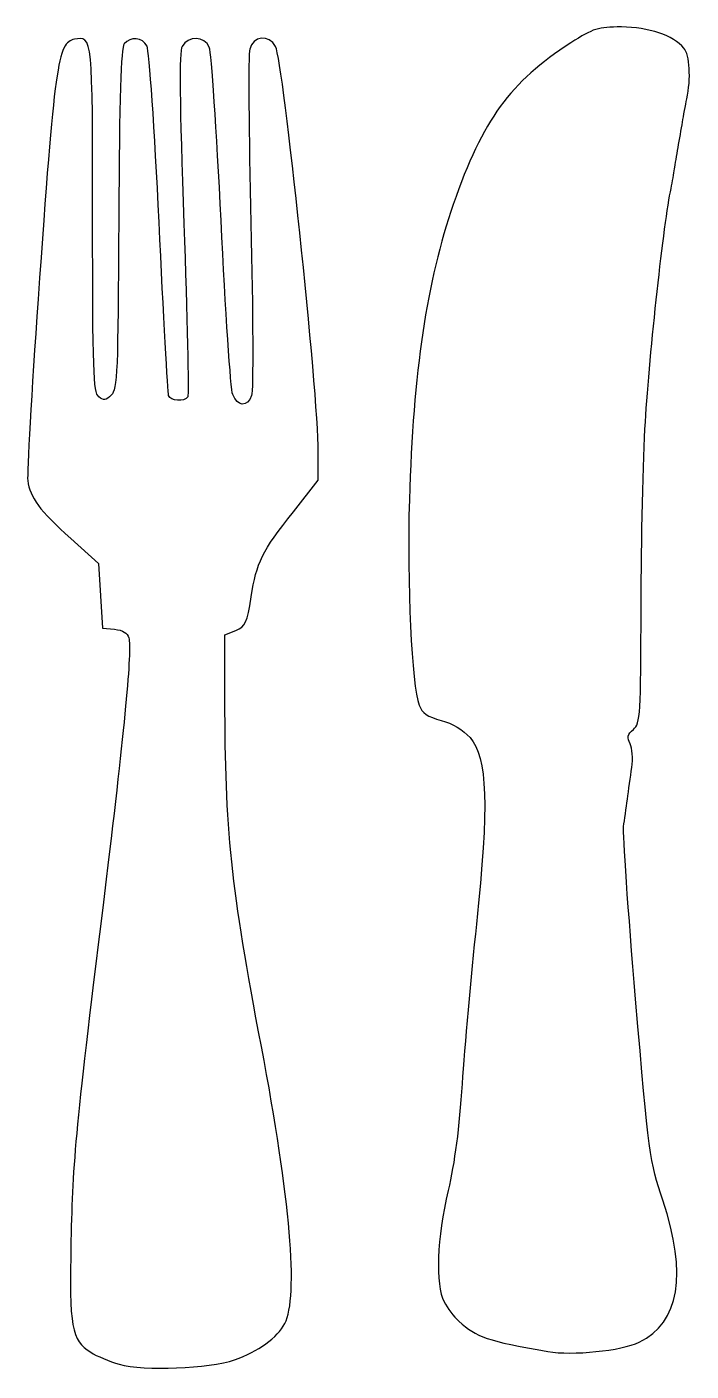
# Model space of a CAD drawing. Header units: centimetres. Extents: x -3.57 to 0.95, y -4.08 to 5.06.
import ezdxf

# ---------------------------------------------------------------- set-up
doc = ezdxf.new("R2010")
doc.units = ezdxf.units.CM
doc.header["$MEASUREMENT"] = 0
doc.layers.add('Layer 1', color=7, linetype='Continuous')

msp = doc.modelspace()

# ---------------------------------------------------------------- linework, layer by layer
at = {"layer": 'Layer 1'}
for points, knots in [([(-0.02405, -3.95087), (-0.43714, -3.87844), (-0.50846, -3.85415), (-0.62849, -3.74497), (-0.62849, -3.74497), (-0.66262, -3.71393), (-0.70821, -3.65456), (-0.7298, -3.61305), (-0.7298, -3.61305), (-0.79021, -3.4969), (-0.77852, -3.17686), (-0.70212, -2.85509), (-0.70212, -2.85509), (-0.65862, -2.67191), (-0.62632, -2.42513), (-0.60728, -2.13058), (-0.60728, -2.13058), (-0.59139, -1.8849), (-0.54772, -1.39674), (-0.51023, -1.04579), (-0.51023, -1.04579), (-0.42411, -0.23967), (-0.43524, 0.08889), (-0.5532, 0.22323), (-0.5532, 0.22323), (-0.60002, 0.27656), (-0.67211, 0.3195), (-0.74963, 0.34023), (-0.74963, 0.34023), (-0.84331, 0.36529), (-0.8785, 0.38984), (-0.89936, 0.4447), (-0.89936, 0.4447), (-0.9495, 0.5766), (-0.98289, 1.27526), (-0.96609, 1.84126), (-0.96609, 1.84126), (-0.94032, 2.70932), (-0.84791, 3.33063), (-0.66748, 3.84901), (-0.66748, 3.84901), (-0.46626, 4.4271), (-0.28216, 4.67982), (0.13218, 4.94677), (0.13218, 4.94677), (0.2875, 5.04683), (0.31623, 5.0559), (0.47614, 5.05537), (0.47614, 5.05537), (0.65983, 5.05475), (0.83026, 4.99722), (0.90079, 4.912), (0.90079, 4.912), (0.94067, 4.86381), (0.95001, 4.70435), (0.92101, 4.56647), (0.92101, 4.56647), (0.91183, 4.52281), (0.89837, 4.45137), (0.89109, 4.40772), (0.89109, 4.40772), (0.88381, 4.36406), (0.87035, 4.28667), (0.86116, 4.23574), (0.86116, 4.23574), (0.85197, 4.18481), (0.84133, 4.11932), (0.8375, 4.09022), (0.8375, 4.09022), (0.83368, 4.06111), (0.82291, 4.00158), (0.81358, 3.95793), (0.81358, 3.95793), (0.76496, 3.73057), (0.66772, 2.84582), (0.63909, 2.37043), (0.63909, 2.37043), (0.62419, 2.12304), (0.61111, 1.56173), (0.61002, 1.12306), (0.61002, 1.12306), (0.60816, 0.37256), (0.60506, 0.32278), (0.55743, 0.27968), (0.55743, 0.27968), (0.51725, 0.24331), (0.51262, 0.22303), (0.53497, 0.18126), (0.53497, 0.18126), (0.55058, 0.1521), (0.55588, 0.07987), (0.54686, 0.01922), (0.54686, 0.01922), (0.5379, -0.04096), (0.52422, -0.13782), (0.51646, -0.19603), (0.51646, -0.19603), (0.50869, -0.25424), (0.49724, -0.33758), (0.49102, -0.38124), (0.49102, -0.38124), (0.4848, -0.4249), (0.52158, -0.95288), (0.57276, -1.55454), (0.57276, -1.55454), (0.66274, -2.61236), (0.66883, -2.6575), (0.75744, -2.92233), (0.75744, -2.92233), (0.92638, -3.42726), (0.87194, -3.75422), (0.59675, -3.88744), (0.59675, -3.88744), (0.47747, -3.94518), (0.14011, -3.97965), (-0.02405, -3.95087)], [0, 0, 0, 0, 0.0333333, 0.0333333, 0.0333333, 0.0333333, 0.0666667, 0.0666667, 0.0666667, 0.0666667, 0.1, 0.1, 0.1, 0.1, 0.1333333, 0.1333333, 0.1333333, 0.1333333, 0.1666667, 0.1666667, 0.1666667, 0.1666667, 0.2, 0.2, 0.2, 0.2, 0.2333333, 0.2333333, 0.2333333, 0.2333333, 0.2666667, 0.2666667, 0.2666667, 0.2666667, 0.3, 0.3, 0.3, 0.3, 0.3333333, 0.3333333, 0.3333333, 0.3333333, 0.3666667, 0.3666667, 0.3666667, 0.3666667, 0.4, 0.4, 0.4, 0.4, 0.4333333, 0.4333333, 0.4333333, 0.4333333, 0.4666667, 0.4666667, 0.4666667, 0.4666667, 0.5, 0.5, 0.5, 0.5, 0.5333333, 0.5333333, 0.5333333, 0.5333333, 0.5666667, 0.5666667, 0.5666667, 0.5666667, 0.6, 0.6, 0.6, 0.6, 0.6333333, 0.6333333, 0.6333333, 0.6333333, 0.6666667, 0.6666667, 0.6666667, 0.6666667, 0.7, 0.7, 0.7, 0.7, 0.7333333, 0.7333333, 0.7333333, 0.7333333, 0.7666667, 0.7666667, 0.7666667, 0.7666667, 0.8, 0.8, 0.8, 0.8, 0.8333333, 0.8333333, 0.8333333, 0.8333333, 0.8666667, 0.8666667, 0.8666667, 0.8666667, 0.9, 0.9, 0.9, 0.9, 0.9333333, 0.9333333, 0.9333333, 0.9333333, 1, 1, 1, 1]), ([(-2.93847, -4.03709), (-3.00616, -4.01796), (-3.09344, -3.98141), (-3.13241, -3.95587), (-3.13241, -3.95587), (-3.26529, -3.86881), (-3.2787, -3.79343), (-3.26702, -3.19905), (-3.26702, -3.19905), (-3.25614, -2.64485), (-3.23773, -2.45566), (-3.02767, -0.73843), (-3.02767, -0.73843), (-2.90175, 0.29092), (-2.85217, 0.81893), (-2.87369, 0.90123), (-2.87369, 0.90123), (-2.88255, 0.9351), (-2.91462, 0.95464), (-2.97024, 0.96004), (-2.97024, 0.96004), (-2.97024, 0.96004), (-3.05353, 0.96813), (-3.05353, 0.96813), (-3.05353, 0.96813), (-3.05353, 0.96813), (-3.06676, 1.18733), (-3.06676, 1.18733), (-3.06676, 1.18733), (-3.06676, 1.18733), (-3.07999, 1.40653), (-3.07999, 1.40653), (-3.07999, 1.40653), (-3.07999, 1.40653), (-3.26787, 1.57623), (-3.26787, 1.57623), (-3.26787, 1.57623), (-3.48186, 1.76949), (-3.54541, 1.8552), (-3.56088, 1.97135), (-3.56088, 1.97135), (-3.56686, 2.01622), (-3.5353, 2.57085), (-3.49075, 3.20386), (-3.49075, 3.20386), (-3.37793, 4.80683), (-3.35796, 4.94985), (-3.24388, 4.97182), (-3.24388, 4.97182), (-3.12004, 4.99567), (-3.11968, 4.99207), (-3.11968, 3.74626), (-3.11968, 3.74626), (-3.11968, 2.72087), (-3.11458, 2.57111), (-3.07866, 2.5413), (-3.07866, 2.5413), (-3.04475, 2.51316), (-3.02986, 2.51505), (-2.99267, 2.55224), (-2.99267, 2.55224), (-2.95191, 2.593), (-2.94715, 2.70512), (-2.94188, 3.75015), (-2.94188, 3.75015), (-2.93772, 4.57382), (-2.92735, 4.91359), (-2.90556, 4.93983), (-2.90556, 4.93983), (-2.8617, 4.99269), (-2.78212, 4.98504), (-2.74992, 4.92489), (-2.74992, 4.92489), (-2.73464, 4.89634), (-2.69803, 4.36042), (-2.66813, 3.72765), (-2.66813, 3.72765), (-2.63836, 3.09759), (-2.60909, 2.56721), (-2.60308, 2.54902), (-2.60308, 2.54902), (-2.59045, 2.51072), (-2.49498, 2.50433), (-2.47275, 2.5403), (-2.47275, 2.5403), (-2.46447, 2.5537), (-2.47622, 3.08328), (-2.49887, 3.71716), (-2.49887, 3.71716), (-2.5286, 4.54957), (-2.53209, 4.8845), (-2.51143, 4.92311), (-2.51143, 4.92311), (-2.47163, 4.99747), (-2.35847, 4.99376), (-2.32624, 4.91704), (-2.32624, 4.91704), (-2.31248, 4.8843), (-2.27668, 4.35436), (-2.24668, 3.73939), (-2.24668, 3.73939), (-2.21668, 3.12442), (-2.18086, 2.59162), (-2.16708, 2.55538), (-2.16708, 2.55538), (-2.13588, 2.47331), (-2.06706, 2.4699), (-2.03867, 2.54902), (-2.03867, 2.54902), (-2.02691, 2.58176), (-2.02907, 3.1093), (-2.04347, 3.72132), (-2.04347, 3.72132), (-2.05786, 4.33334), (-2.06159, 4.86615), (-2.05176, 4.90533), (-2.05176, 4.90533), (-2.02948, 4.99409), (-1.91959, 5.00485), (-1.87556, 4.92258), (-1.87556, 4.92258), (-1.82382, 4.82591), (-1.58486, 2.55832), (-1.58533, 2.16859), (-1.58533, 2.16859), (-1.58533, 2.16859), (-1.58557, 1.97355), (-1.58557, 1.97355), (-1.58557, 1.97355), (-1.58557, 1.97355), (-1.75443, 1.75953), (-1.75443, 1.75953), (-1.75443, 1.75953), (-1.97106, 1.48496), (-2.00359, 1.41934), (-2.04165, 1.18011), (-2.04165, 1.18011), (-2.06989, 1.00262), (-2.08036, 0.97991), (-2.14656, 0.95249), (-2.14656, 0.95249), (-2.14656, 0.95249), (-2.22009, 0.92203), (-2.22009, 0.92203), (-2.22009, 0.92203), (-2.22009, 0.92203), (-2.22009, 0.48161), (-2.22009, 0.48161), (-2.22009, 0.48161), (-2.22009, -0.39518), (-2.17797, -0.79601), (-1.97229, -1.87614), (-1.97229, -1.87614), (-1.77427, -2.91603), (-1.71849, -3.5757), (-1.813, -3.75993), (-1.813, -3.75993), (-1.86237, -3.85618), (-1.99375, -3.95125), (-2.15395, -4.00667), (-2.15395, -4.00667), (-2.32722, -4.06661), (-2.77288, -4.08389), (-2.93847, -4.03709)], [0, 0, 0, 0, 0.0238095, 0.0238095, 0.0238095, 0.0238095, 0.047619, 0.047619, 0.047619, 0.047619, 0.0714286, 0.0714286, 0.0714286, 0.0714286, 0.0952381, 0.0952381, 0.0952381, 0.0952381, 0.1190476, 0.1190476, 0.1190476, 0.1190476, 0.1428571, 0.1428571, 0.1428571, 0.1428571, 0.1666667, 0.1666667, 0.1666667, 0.1666667, 0.1904762, 0.1904762, 0.1904762, 0.1904762, 0.2142857, 0.2142857, 0.2142857, 0.2142857, 0.2380952, 0.2380952, 0.2380952, 0.2380952, 0.2619048, 0.2619048, 0.2619048, 0.2619048, 0.2857143, 0.2857143, 0.2857143, 0.2857143, 0.3095238, 0.3095238, 0.3095238, 0.3095238, 0.3333333, 0.3333333, 0.3333333, 0.3333333, 0.3571429, 0.3571429, 0.3571429, 0.3571429, 0.3809524, 0.3809524, 0.3809524, 0.3809524, 0.4047619, 0.4047619, 0.4047619, 0.4047619, 0.4285714, 0.4285714, 0.4285714, 0.4285714, 0.452381, 0.452381, 0.452381, 0.452381, 0.4761905, 0.4761905, 0.4761905, 0.4761905, 0.5, 0.5, 0.5, 0.5, 0.5238095, 0.5238095, 0.5238095, 0.5238095, 0.547619, 0.547619, 0.547619, 0.547619, 0.5714286, 0.5714286, 0.5714286, 0.5714286, 0.5952381, 0.5952381, 0.5952381, 0.5952381, 0.6190476, 0.6190476, 0.6190476, 0.6190476, 0.6428571, 0.6428571, 0.6428571, 0.6428571, 0.6666667, 0.6666667, 0.6666667, 0.6666667, 0.6904762, 0.6904762, 0.6904762, 0.6904762, 0.7142857, 0.7142857, 0.7142857, 0.7142857, 0.7380952, 0.7380952, 0.7380952, 0.7380952, 0.7619048, 0.7619048, 0.7619048, 0.7619048, 0.7857143, 0.7857143, 0.7857143, 0.7857143, 0.8095238, 0.8095238, 0.8095238, 0.8095238, 0.8333333, 0.8333333, 0.8333333, 0.8333333, 0.8571429, 0.8571429, 0.8571429, 0.8571429, 0.8809524, 0.8809524, 0.8809524, 0.8809524, 0.9047619, 0.9047619, 0.9047619, 0.9047619, 0.9285714, 0.9285714, 0.9285714, 0.9285714, 0.952381, 0.952381, 0.952381, 0.952381, 1, 1, 1, 1])]:
    msp.add_open_spline(points, degree=3, knots=knots, dxfattribs=at)

doc.saveas('drawing.dxf')
